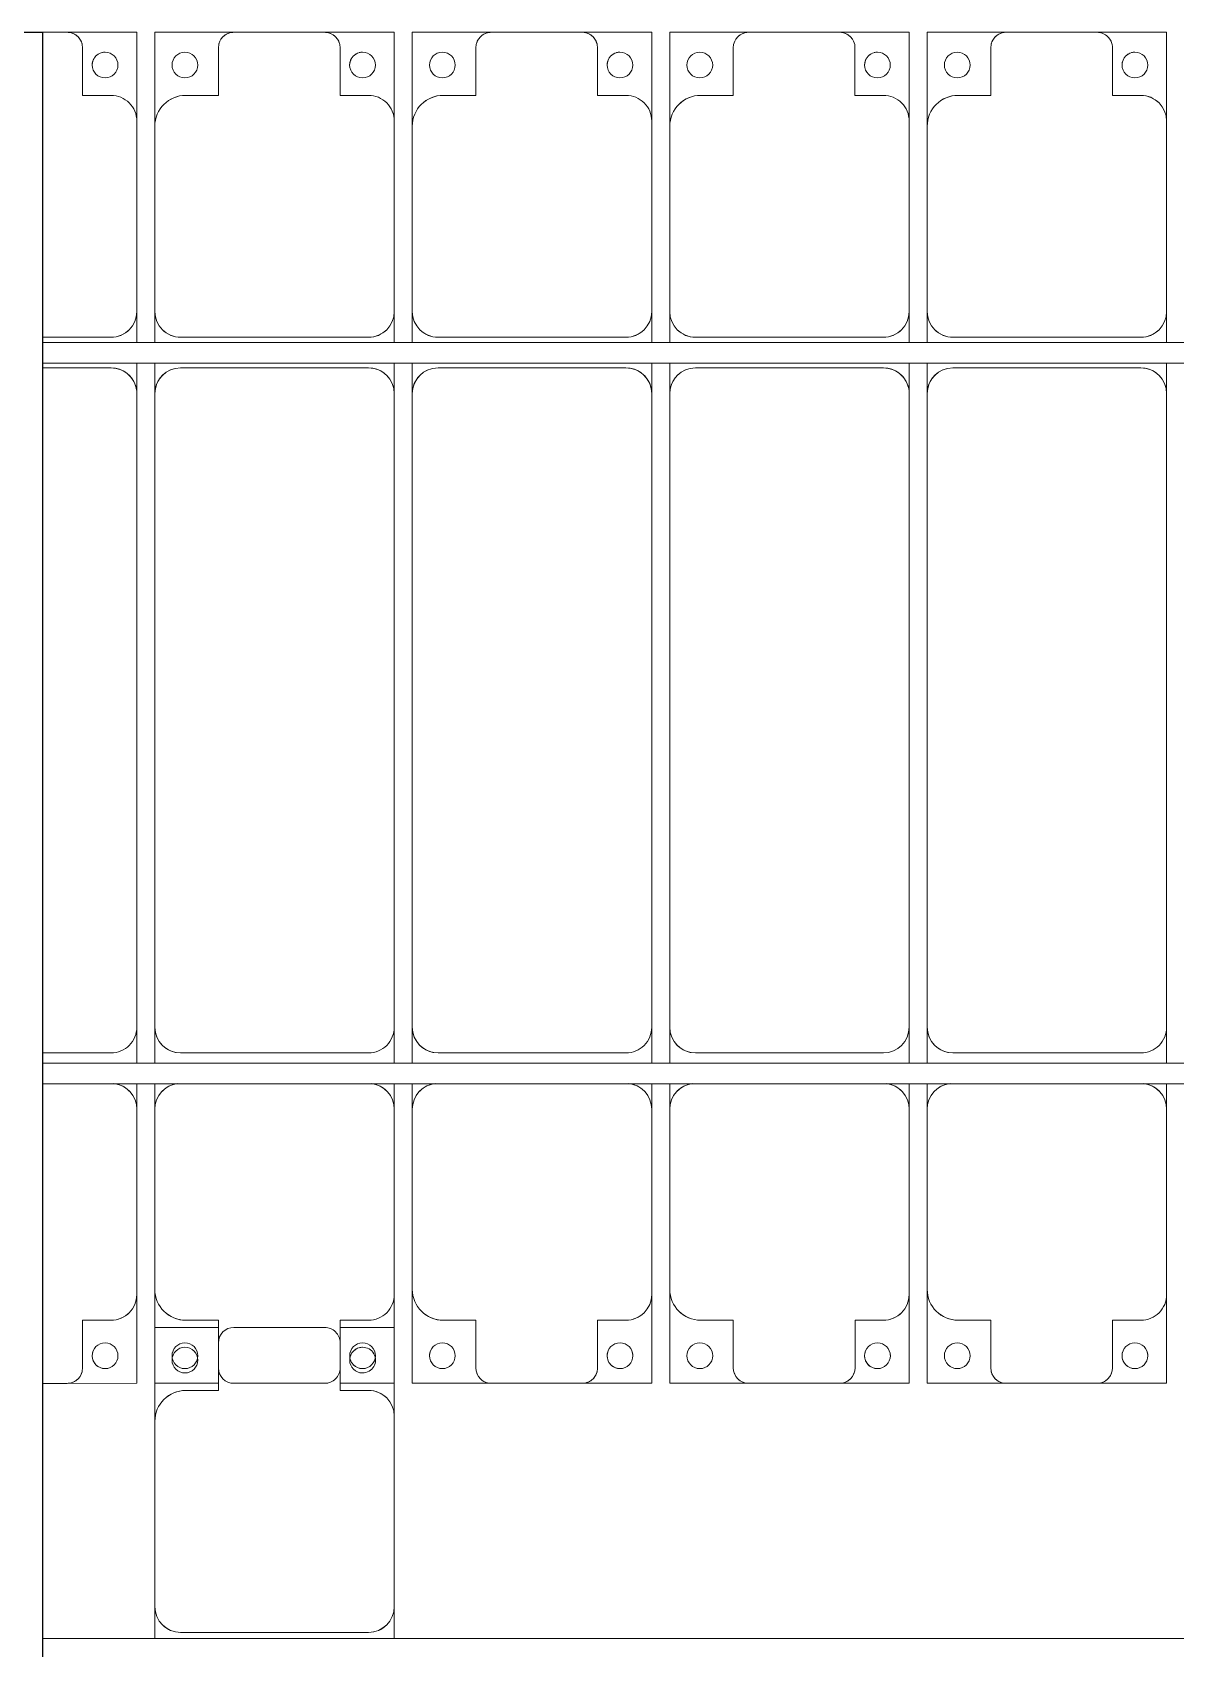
# Model space of a CAD drawing. Header units: millimetres. Extents: x -496478 to -186190, y -204059 to -87354.
# Drawn here: x -379212 to -376992, y -98423 to -95283 of the extents above; entities that cross this region are included whole.
import ezdxf

# ---------------------------------------------------------------- set-up
doc = ezdxf.new("R2010")
doc.units = ezdxf.units.MM
for name, color, linetype, lineweight in [('A-DETL-MBND', 5, 'Continuous', 9), ('A-GENM', 13, 'Continuous', 9), ('S-BEAM', 12, 'Continuous', 9)]:
    doc.layers.add(name, color=color, linetype=linetype, lineweight=lineweight)

# ---------------------------------------------------------------- blocks, each defined once
blk = doc.blocks.new('Dải phao đi lại kèm đỡ invester - DẢI PHAO ĐI LẠI-V1-BỐ TRÍ KHUNG KẾT CẤU BÈ PIN 01')
at = {"layer": 'A-DETL-MBND', "color": 8}
for p, q in [((59588.2, 1312.2), (59540, 1312.2)), ((59588.2, 1312.2), (59723.4, 1312.2)), ((59723.4, 1312.2), (59588.2, 1312.2)), ((59723.4, 1312.2), (59723.4, 1139.7)), ((59758.4, 1312.2), (59911.8, 1312.2)), ((59758.4, 1129.7), (59758.4, 1312.2)), ((59911.8, 1312.2), (59758.4, 1312.2)), ((60088.2, 1312.2), (59911.8, 1312.2)), ((60088.2, 1312.2), (60223.4, 1312.2)), ((60223.4, 1312.2), (60088.2, 1312.2)), ((60223.4, 1312.2), (60223.4, 1139.7)), ((60258.4, 1312.2), (60411.8, 1312.2)), ((60258.4, 1129.7), (60258.4, 1312.2)), ((60411.8, 1312.2), (60258.4, 1312.2)), ((60588.2, 1312.2), (60411.8, 1312.2)), ((60588.2, 1312.2), (60723.4, 1312.2)), ((60723.4, 1312.2), (60588.2, 1312.2)), ((60723.4, 1312.2), (60723.4, 1139.7)), ((60758.4, 1312.2), (60911.8, 1312.2)), ((60758.4, 1129.7), (60758.4, 1312.2)), ((60911.8, 1312.2), (60758.4, 1312.2)), ((61088.2, 1312.2), (60911.8, 1312.2)), ((61088.2, 1312.2), (61223.4, 1312.2)), ((61223.4, 1312.2), (61088.2, 1312.2)), ((61223.4, 1312.2), (61223.4, 1139.7)), ((61258.4, 1312.2), (61411.8, 1312.2)), ((61258.4, 1129.7), (61258.4, 1312.2)), ((61411.8, 1312.2), (61258.4, 1312.2)), ((61588.2, 1312.2), (61411.8, 1312.2)), ((61588.2, 1312.2), (61723.4, 1312.2)), ((61723.4, 1312.2), (61588.2, 1312.2)), ((61723.4, 1312.2), (61723.4, 1139.7)), ((59618.2, 1189.7), (59618.2, 1282.2)), ((59881.8, 1282.2), (59881.8, 1189.7)), ((60118.2, 1189.7), (60118.2, 1282.2)), ((60381.8, 1282.2), (60381.8, 1189.7)), ((60618.2, 1189.7), (60618.2, 1282.2)), ((60881.8, 1282.2), (60881.8, 1189.7)), ((61118.2, 1189.7), (61118.2, 1282.2)), ((61381.8, 1282.2), (61381.8, 1189.7)), ((61618.2, 1189.7), (61618.2, 1282.2)), ((59673.4, 1189.7), (59618.2, 1189.7)), ((59881.8, 1189.7), (59818.4, 1189.7)), ((60173.4, 1189.7), (60118.2, 1189.7)), ((60381.8, 1189.7), (60318.4, 1189.7)), ((60673.4, 1189.7), (60618.2, 1189.7)), ((60881.8, 1189.7), (60818.4, 1189.7)), ((61173.4, 1189.7), (61118.2, 1189.7)), ((61381.8, 1189.7), (61318.4, 1189.7)), ((61673.4, 1189.7), (61618.2, 1189.7)), ((59723.4, 769.7), (59723.4, 1139.7)), ((60223.4, 769.7), (60223.4, 1139.7)), ((60723.4, 769.7), (60723.4, 1139.7)), ((61223.4, 769.7), (61223.4, 1139.7)), ((61723.4, 769.7), (61723.4, 1139.7)), ((59758.4, 1129.7), (59758.4, 769.7)), ((60258.4, 1129.7), (60258.4, 769.7)), ((60758.4, 1129.7), (60758.4, 769.7)), ((61258.4, 1129.7), (61258.4, 769.7)), ((59723.4, 769.7), (59723.4, 709.7)), ((59758.4, 709.7), (59758.4, 769.7)), ((60223.4, 769.7), (60223.4, 709.7)), ((60258.4, 709.7), (60258.4, 769.7)), ((60723.4, 769.7), (60723.4, 709.7)), ((60758.4, 709.7), (60758.4, 769.7)), ((61223.4, 769.7), (61223.4, 709.7)), ((61258.4, 709.7), (61258.4, 769.7)), ((61723.4, 769.7), (61723.4, 709.7)), ((59540, 719.7), (59673.4, 719.7)), ((59808.4, 719.7), (60173.4, 719.7)), ((60308.4, 719.7), (60673.4, 719.7)), ((60808.4, 719.7), (61173.4, 719.7)), ((61308.4, 719.7), (61673.4, 719.7)), ((59673.4, 660.3), (59540, 660.3)), ((59723.4, 669.7), (59723.4, 610.3)), ((59758.4, 610.3), (59758.4, 669.7)), ((60173.4, 660.3), (59808.4, 660.3)), ((60223.4, 669.7), (60223.4, 610.3)), ((60258.4, 610.3), (60258.4, 669.7)), ((60673.4, 660.3), (60308.4, 660.3)), ((60723.4, 669.7), (60723.4, 610.3)), ((60758.4, 610.3), (60758.4, 669.7)), ((61173.4, 660.3), (60808.4, 660.3)), ((61223.4, 669.7), (61223.4, 610.3)), ((61258.4, 610.3), (61258.4, 669.7)), ((61673.4, 660.3), (61308.4, 660.3)), ((61723.4, 669.7), (61723.4, 610.3)), ((59723.4, -620.3), (59723.4, 610.3)), ((59758.4, 610.3), (59758.4, -620.3)), ((60223.4, -620.3), (60223.4, 610.3)), ((60258.4, 610.3), (60258.4, -620.3)), ((60723.4, -620.3), (60723.4, 610.3)), ((60758.4, 610.3), (60758.4, -620.3)), ((61223.4, -620.3), (61223.4, 610.3)), ((61258.4, 610.3), (61258.4, -620.3)), ((61723.4, -620.3), (61723.4, 610.3)), ((59723.4, -620.3), (59723.4, -690.3)), ((59758.4, -690.3), (59758.4, -620.3)), ((60223.4, -620.3), (60223.4, -690.3)), ((60258.4, -690.3), (60258.4, -620.3)), ((60723.4, -620.3), (60723.4, -690.3)), ((60758.4, -690.3), (60758.4, -620.3)), ((61223.4, -620.3), (61223.4, -690.3)), ((61258.4, -690.3), (61258.4, -620.3)), ((61723.4, -620.3), (61723.4, -690.3)), ((59540, -670.3), (59673.4, -670.3)), ((59808.4, -670.3), (60173.4, -670.3)), ((60308.4, -670.3), (60673.4, -670.3)), ((60808.4, -670.3), (61173.4, -670.3)), ((61308.4, -670.3), (61673.4, -670.3)), ((59723.4, -730.3), (59723.4, -779.7)), ((59758.4, -779.7), (59758.4, -730.3)), ((60223.4, -730.3), (60223.4, -779.7)), ((60258.4, -779.7), (60258.4, -730.3)), ((60723.4, -730.3), (60723.4, -779.7)), ((60758.4, -779.7), (60758.4, -730.3)), ((61223.4, -730.3), (61223.4, -779.7)), ((61258.4, -779.7), (61258.4, -730.3)), ((61723.4, -730.3), (61723.4, -779.7)), ((59723.4, -1139.7), (59723.4, -779.7)), ((59758.4, -779.7), (59758.4, -1129.7)), ((60223.4, -1139.7), (60223.4, -779.7)), ((60258.4, -779.7), (60258.4, -1129.7)), ((60723.4, -1139.7), (60723.4, -779.7)), ((60758.4, -779.7), (60758.4, -1129.7)), ((61223.4, -1139.7), (61223.4, -779.7)), ((61258.4, -779.7), (61258.4, -1129.7)), ((61723.4, -1139.7), (61723.4, -779.7)), ((59758.4, -1312.2), (59758.4, -1129.7)), ((60258.4, -1312.2), (60258.4, -1129.7)), ((60758.4, -1312.2), (60758.4, -1129.7)), ((61258.4, -1312.2), (61258.4, -1129.7)), ((59723.4, -1139.7), (59723.4, -1312.2)), ((60223.4, -1139.7), (60223.4, -1312.2)), ((60723.4, -1139.7), (60723.4, -1312.2)), ((61223.4, -1139.7), (61223.4, -1312.2)), ((61723.4, -1139.7), (61723.4, -1312.2)), ((59618.2, -1282.2), (59618.2, -1189.7)), ((59618.2, -1189.7), (59673.4, -1189.7)), ((59818.4, -1189.7), (59881.8, -1189.7)), ((59881.8, -1189.7), (59881.8, -1282.2)), ((60118.2, -1282.2), (60118.2, -1189.7)), ((60118.2, -1189.7), (60173.4, -1189.7)), ((60318.4, -1189.7), (60381.8, -1189.7)), ((60381.8, -1189.7), (60381.8, -1282.2)), ((60618.2, -1282.2), (60618.2, -1189.7)), ((60618.2, -1189.7), (60673.4, -1189.7)), ((60818.4, -1189.7), (60881.8, -1189.7)), ((60881.8, -1189.7), (60881.8, -1282.2)), ((61118.2, -1282.2), (61118.2, -1189.7)), ((61118.2, -1189.7), (61173.4, -1189.7)), ((61318.4, -1189.7), (61381.8, -1189.7)), ((61381.8, -1189.7), (61381.8, -1282.2)), ((61618.2, -1282.2), (61618.2, -1189.7)), ((61618.2, -1189.7), (61673.4, -1189.7)), ((59540, -1312.2), (59588.2, -1312.2)), ((59723.4, -1312.2), (59588.2, -1312.2)), ((59588.2, -1312.2), (59723.4, -1312.2)), ((59881.8, -1312.2), (59758.4, -1312.2)), ((59911.8, -1312.2), (60088.2, -1312.2)), ((60223.4, -1312.2), (60118.2, -1312.2)), ((60411.8, -1312.2), (60258.4, -1312.2)), ((60258.4, -1312.2), (60411.8, -1312.2)), ((60411.8, -1312.2), (60588.2, -1312.2)), ((60723.4, -1312.2), (60588.2, -1312.2)), ((60588.2, -1312.2), (60723.4, -1312.2)), ((60911.8, -1312.2), (60758.4, -1312.2)), ((60758.4, -1312.2), (60911.8, -1312.2)), ((60911.8, -1312.2), (61088.2, -1312.2)), ((61223.4, -1312.2), (61088.2, -1312.2)), ((61088.2, -1312.2), (61223.4, -1312.2)), ((61411.8, -1312.2), (61258.4, -1312.2)), ((61258.4, -1312.2), (61411.8, -1312.2)), ((61411.8, -1312.2), (61588.2, -1312.2)), ((61723.4, -1312.2), (61588.2, -1312.2)), ((61588.2, -1312.2), (61723.4, -1312.2))]:
    blk.add_line(p, q, dxfattribs=at)
for centre, radius, start, end in [((59588.2, 1282.2), 30, 0, 90), ((59588.2, 1282.2), 30, 75, 90), ((59588.2, 1282.2), 30, 15, 90), ((59588.2, 1282.2), 30, 75, 90), ((59911.8, 1282.2), 30, 90, 180), ((59911.8, 1282.2), 30, 90, 165), ((59911.8, 1282.2), 30, 90, 105), ((59911.8, 1282.2), 30, 90, 105), ((60088.2, 1282.2), 30, 0, 90), ((60088.2, 1282.2), 30, 75, 90), ((60088.2, 1282.2), 30, 15, 90), ((60088.2, 1282.2), 30, 75, 90), ((60411.8, 1282.2), 30, 90, 180), ((60411.8, 1282.2), 30, 90, 165), ((60411.8, 1282.2), 30, 90, 105), ((60411.8, 1282.2), 30, 90, 105), ((60588.2, 1282.2), 30, 0, 90), ((60588.2, 1282.2), 30, 75, 90), ((60588.2, 1282.2), 30, 15, 90), ((60588.2, 1282.2), 30, 75, 90), ((60911.8, 1282.2), 30, 90, 180), ((60911.8, 1282.2), 30, 90, 165), ((60911.8, 1282.2), 30, 90, 105), ((60911.8, 1282.2), 30, 90, 105), ((61088.2, 1282.2), 30, 0, 90), ((61088.2, 1282.2), 30, 75, 90), ((61088.2, 1282.2), 30, 15, 90), ((61088.2, 1282.2), 30, 75, 90), ((61411.8, 1282.2), 30, 90, 180), ((61411.8, 1282.2), 30, 90, 165), ((61411.8, 1282.2), 30, 90, 105), ((61411.8, 1282.2), 30, 90, 105), ((61588.2, 1282.2), 30, 360, 90), ((61588.2, 1282.2), 30, 75, 90), ((61588.2, 1282.2), 30, 15, 90), ((61588.2, 1282.2), 30, 75, 90), ((59661.8, 1248.6), 25, 90, 270), ((59661.8, 1248.6), 25, 150, 180), ((59661.8, 1248.6), 25, 120, 135), ((59661.8, 1248.6), 25, 90, 105), ((59661.8, 1248.6), 25, 270, 90), ((59816.8, 1248.6), 25, 90, 270), ((59816.8, 1248.6), 25, 270, 90), ((60161.8, 1248.6), 25, 90, 270), ((60161.8, 1248.6), 25, 150, 180), ((60161.8, 1248.6), 25, 120, 135), ((60161.8, 1248.6), 25, 90, 105), ((60161.8, 1248.6), 25, 270, 90), ((60316.8, 1248.6), 25, 90, 270), ((60316.8, 1248.6), 25, 270, 90), ((60661.8, 1248.6), 25, 90, 270), ((60661.8, 1248.6), 25, 150, 180), ((60661.8, 1248.6), 25, 120, 135), ((60661.8, 1248.6), 25, 90, 105), ((60661.8, 1248.6), 25, 270, 90), ((60816.8, 1248.6), 25, 90, 270), ((60816.8, 1248.6), 25, 270, 90), ((61161.8, 1248.6), 25, 90, 270), ((61161.8, 1248.6), 25, 150, 180), ((61161.8, 1248.6), 25, 120, 135), ((61161.8, 1248.6), 25, 90, 105), ((61161.8, 1248.6), 25, 270, 90), ((61316.8, 1248.6), 25, 90, 270), ((61316.8, 1248.6), 25, 270, 90), ((61661.8, 1248.6), 25, 90, 270), ((61661.8, 1248.6), 25, 150, 180), ((61661.8, 1248.6), 25, 120, 135), ((61661.8, 1248.6), 25, 90, 105), ((61661.8, 1248.6), 25, 270, 90), ((59673.4, 1139.7), 50, 360, 90), ((59673.4, 1139.7), 50, 45, 90), ((59818.4, 1129.7), 60, 90, 180), ((59818.4, 1129.7), 60, 90, 135), ((60173.4, 1139.7), 50, 360, 90), ((60173.4, 1139.7), 50, 45, 90), ((60318.4, 1129.7), 60, 90, 180), ((60318.4, 1129.7), 60, 90, 135), ((60673.4, 1139.7), 50, 360, 90), ((60673.4, 1139.7), 50, 45, 90), ((60818.4, 1129.7), 60, 90, 180), ((60818.4, 1129.7), 60, 90, 135), ((61173.4, 1139.7), 50, 360, 90), ((61173.4, 1139.7), 50, 45, 90), ((61318.4, 1129.7), 60, 90, 180), ((61318.4, 1129.7), 60, 90, 135), ((61673.4, 1139.7), 50, 0, 90), ((61673.4, 1139.7), 50, 45, 90), ((59673.4, 769.7), 50, 270, 360), ((59808.4, 769.7), 50, 180, 270), ((60173.4, 769.7), 50, 270, 360), ((60308.4, 769.7), 50, 180, 270), ((60673.4, 769.7), 50, 270, 360), ((60808.4, 769.7), 50, 180, 270), ((61173.4, 769.7), 50, 270, 360), ((61308.4, 769.7), 50, 180, 270), ((61673.4, 769.7), 50, 270, 360), ((59673.4, 769.7), 50, 270, 315), ((59808.4, 769.7), 50, 225, 270), ((60173.4, 769.7), 50, 270, 315), ((60308.4, 769.7), 50, 225, 270), ((60673.4, 769.7), 50, 270, 315), ((60808.4, 769.7), 50, 225, 270), ((61173.4, 769.7), 50, 270, 315), ((61308.4, 769.7), 50, 225, 270), ((61673.4, 769.7), 50, 270, 315), ((59673.4, 610.3), 50, 360, 90), ((59673.4, 610.3), 50, 15, 90), ((59808.4, 610.3), 50, 90, 180), ((60173.4, 610.3), 50, 0, 90), ((60173.4, 610.3), 50, 15, 90), ((60308.4, 610.3), 50, 90, 180), ((60673.4, 610.3), 50, 0, 90), ((60673.4, 610.3), 50, 15, 90), ((60808.4, 610.3), 50, 90, 180), ((61173.4, 610.3), 50, 360, 90), ((61173.4, 610.3), 50, 15, 90), ((61308.4, 610.3), 50, 90, 180), ((61673.4, 610.3), 50, 0, 90), ((61673.4, 610.3), 50, 15, 90), ((59808.4, 610.3), 50, 105, 180), ((60308.4, 610.3), 50, 105, 180), ((60808.4, 610.3), 50, 105, 180), ((61308.4, 610.3), 50, 105, 180), ((59673.4, -620.3), 50, 270, 0), ((59673.4, -620.3), 50, 270, 0), ((59808.4, -620.3), 50, 180, 270), ((60173.4, -620.3), 50, 270, 0), ((60173.4, -620.3), 50, 270, 0), ((60308.4, -620.3), 50, 180, 270), ((60673.4, -620.3), 50, 270, 0), ((60673.4, -620.3), 50, 270, 0), ((60808.4, -620.3), 50, 180, 270), ((61173.4, -620.3), 50, 270, 360), ((61173.4, -620.3), 50, 270, 360), ((61308.4, -620.3), 50, 180, 270), ((61673.4, -620.3), 50, 270, 0), ((61673.4, -620.3), 50, 270, 0), ((59808.4, -620.3), 50, 195, 270), ((60308.4, -620.3), 50, 195, 270), ((60808.4, -620.3), 50, 195, 270), ((61308.4, -620.3), 50, 195, 270), ((59673.4, -779.7), 50, 0, 84.2019), ((59673.4, -779.7), 50, 45, 84.2019), ((59808.4, -779.7), 50, 95.7981, 180), ((59808.4, -779.7), 50, 95.7981, 135), ((60173.4, -779.7), 50, 360, 84.2019), ((60173.4, -779.7), 50, 45, 84.2019), ((60308.4, -779.7), 50, 95.7981, 180), ((60308.4, -779.7), 50, 95.7981, 135), ((60673.4, -779.7), 50, 360, 84.2019), ((60673.4, -779.7), 50, 45, 84.2019), ((60808.4, -779.7), 50, 95.7981, 180), ((60808.4, -779.7), 50, 95.7981, 135), ((61173.4, -779.7), 50, 0, 84.2019), ((61173.4, -779.7), 50, 45, 84.2019), ((61308.4, -779.7), 50, 95.7981, 180), ((61308.4, -779.7), 50, 95.7981, 135), ((61673.4, -779.7), 50, 0, 84.2019), ((61673.4, -779.7), 50, 45, 84.2019), ((59818.4, -1129.7), 60, 180, 270), ((60318.4, -1129.7), 60, 180, 270), ((60818.4, -1129.7), 60, 180, 270), ((61318.4, -1129.7), 60, 180, 270), ((59673.4, -1139.7), 50, 270, 360), ((60173.4, -1139.7), 50, 270, 0), ((60673.4, -1139.7), 50, 270, 360), ((61173.4, -1139.7), 50, 270, 360), ((61673.4, -1139.7), 50, 270, 0), ((59673.4, -1139.7), 50, 270, 315), ((59818.4, -1129.7), 60, 225, 270), ((60173.4, -1139.7), 50, 270, 315), ((60318.4, -1129.7), 60, 225, 270), ((60673.4, -1139.7), 50, 270, 315), ((60818.4, -1129.7), 60, 225, 270), ((61173.4, -1139.7), 50, 270, 315), ((61318.4, -1129.7), 60, 225, 270), ((61673.4, -1139.7), 50, 270, 315), ((59661.8, -1258.6), 25, 90, 270), ((59661.8, -1258.6), 25, 165, 270), ((59661.8, -1258.6), 25, 270, 90), ((59661.8, -1258.6), 25, 0, 15), ((59816.8, -1258.6), 25, 90, 270), ((59816.8, -1258.6), 25, 270, 90), ((60161.8, -1258.6), 25, 90, 270), ((60161.8, -1258.6), 25, 165, 270), ((60161.8, -1258.6), 25, 270, 90), ((60316.8, -1258.6), 25, 90, 270), ((60316.8, -1258.6), 25, 165, 180), ((60316.8, -1258.6), 25, 270, 90), ((60661.8, -1258.6), 25, 90, 270), ((60661.8, -1258.6), 25, 165, 270), ((60661.8, -1258.6), 25, 270, 90), ((60661.8, -1258.6), 25, 0, 15), ((60816.8, -1258.6), 25, 90, 270), ((60816.8, -1258.6), 25, 165, 180), ((60816.8, -1258.6), 25, 270, 90), ((61161.8, -1258.6), 25, 90, 270), ((61161.8, -1258.6), 25, 165, 270), ((61161.8, -1258.6), 25, 270, 90), ((61161.8, -1258.6), 25, 360, 15), ((61316.8, -1258.6), 25, 90, 270), ((61316.8, -1258.6), 25, 165, 180), ((61316.8, -1258.6), 25, 270, 90), ((61661.8, -1258.6), 25, 90, 270), ((61661.8, -1258.6), 25, 165, 270), ((61661.8, -1258.6), 25, 270, 90), ((61661.8, -1258.6), 25, 360, 15), ((59588.2, -1282.2), 30, 270, 360), ((59816.8, -1258.6), 25, 270, 285), ((59911.8, -1282.2), 30, 180, 270), ((60088.2, -1282.2), 30, 270, 0), ((60316.8, -1258.6), 25, 270, 285), ((60411.8, -1282.2), 30, 180, 270), ((60588.2, -1282.2), 30, 270, 0), ((60816.8, -1258.6), 25, 270, 285), ((60911.8, -1282.2), 30, 180, 270), ((61088.2, -1282.2), 30, 270, 360), ((61316.8, -1258.6), 25, 270, 285), ((61411.8, -1282.2), 30, 180, 270), ((61588.2, -1282.2), 30, 270, 360), ((59588.2, -1282.2), 30, 270, 345), ((59588.2, -1282.2), 30, 270, 285), ((59588.2, -1282.2), 30, 270, 285), ((59588.2, -1282.2), 30, 315, 330), ((59588.2, -1282.2), 30, 315, 330), ((60411.8, -1282.2), 30, 195, 270), ((60411.8, -1282.2), 30, 255, 270), ((60411.8, -1282.2), 30, 255, 270), ((60588.2, -1282.2), 30, 270, 345), ((60588.2, -1282.2), 30, 270, 285), ((60588.2, -1282.2), 30, 270, 285), ((60588.2, -1282.2), 30, 315, 330), ((60588.2, -1282.2), 30, 315, 330), ((60911.8, -1282.2), 30, 195, 270), ((60911.8, -1282.2), 30, 255, 270), ((60911.8, -1282.2), 30, 255, 270), ((61088.2, -1282.2), 30, 270, 345), ((61088.2, -1282.2), 30, 270, 285), ((61088.2, -1282.2), 30, 270, 285), ((61088.2, -1282.2), 30, 315, 330), ((61088.2, -1282.2), 30, 315, 330), ((61411.8, -1282.2), 30, 195, 270), ((61411.8, -1282.2), 30, 255, 270), ((61411.8, -1282.2), 30, 255, 270), ((61588.2, -1282.2), 30, 270, 345), ((61588.2, -1282.2), 30, 270, 285), ((61588.2, -1282.2), 30, 270, 285), ((61588.2, -1282.2), 30, 315, 330), ((61588.2, -1282.2), 30, 315, 330)]:
    blk.add_arc(centre, radius, start, end, dxfattribs=at)
blk = doc.blocks.new('Dai phao do pin - DẢI PHAO ĐỠ PIN-V31-BỐ TRÍ KHUNG KẾT CẤU BÈ PIN 01')
at = {"layer": 'A-DETL-MBND', "color": 8}
for p, q in [((68478, 241.6), (68539.7, 241.6)), ((68899.7, 241.6), (68539.7, 241.6)), ((68899.7, 241.6), (69082.2, 241.6)), ((69082.2, 241.6), (69082.2, 118.2)), ((68489.7, 191.6), (68489.7, -173.4)), ((68959.7, 118.2), (68959.7, 181.6)), ((69052.2, 118.2), (68959.7, 118.2)), ((69082.2, -88.2), (69082.2, 88.2)), ((68959.7, -173.4), (68959.7, -118.2)), ((68959.7, -118.2), (69052.2, -118.2)), ((69082.2, -118.2), (69082.2, -223.4)), ((68539.7, -223.4), (68478, -223.4)), ((68539.7, -223.4), (68909.7, -223.4)), ((69082.2, -223.4), (68909.7, -223.4))]:
    blk.add_line(p, q, dxfattribs=at)
for centre, radius, start, end in [((68539.7, 191.6), 50, 90, 180), ((68539.7, 191.6), 50, 135, 180), ((68899.7, 181.6), 60, 0, 90), ((68899.7, 181.6), 60, 0, 45), ((69018.6, 183.2), 25, 0, 180), ((69018.6, 183.2), 25, 180, 360), ((69052.2, 88.2), 30, 0, 90), ((69052.2, -88.2), 30, 270, 0), ((69018.6, -161.8), 25, 0, 180), ((69018.6, -161.8), 25, 60, 90), ((69018.6, -161.8), 25, 30, 45), ((69018.6, -161.8), 25, 0, 15), ((68539.7, -173.4), 50, 180, 270), ((68539.7, -173.4), 50, 180, 225), ((68909.7, -173.4), 50, 270, 360), ((68909.7, -173.4), 50, 315, 360), ((69018.6, -161.8), 25, 180, 0)]:
    blk.add_arc(centre, radius, start, end, dxfattribs=at)
blk = doc.blocks.new('Dầm C52 - Dầm C52-19519-BỐ TRÍ KHUNG KẾT CẤU BÈ PIN 01')
at = {"layer": 'S-BEAM', "color": 1}
for p, q in [((8500, 20), (14460, 20)), ((14460, -20), (8500, -20))]:
    blk.add_line(p, q, dxfattribs=at)
blk = doc.blocks.new('Dầm C52 - Hộp 40x60-24147-BỐ TRÍ KHUNG KẾT CẤU BÈ PIN 01')
at = {"layer": 'S-BEAM', "color": 3, "lineweight": 25}
for p, q in [((37857.1, 20), (37857.1, -20)), ((37857.1, -20), (-37857.1, -20))]:
    blk.add_line(p, q, dxfattribs=at)
blk = doc.blocks.new('HOBANMONG_BEPIN 1_rvt-1-BỐ TRÍ KHUNG KẾT CẤU BÈ PIN 01')
at = {"layer": 'A-GENM', "lineweight": 9}
for name, p, rotation in [('Dải phao đi lại kèm đỡ invester - DẢI PHAO ĐI LẠI-V1-BỐ TRÍ KHUNG KẾT CẤU BÈ PIN 01', (-438732.7, -96596), 0.0007586099545854), ('Dai phao do pin - DẢI PHAO ĐỠ PIN-V31-BỐ TRÍ KHUNG KẾT CẤU BÈ PIN 01', (-378731.7, -166880.9), 90.00075860989342)]:
    blk.add_blockref(name, p, dxfattribs=dict(at, rotation=rotation))
at = {"layer": 'S-BEAM', "lineweight": 9}
for name, p, rotation in [('Dầm C52 - Hộp 40x60-24147-BỐ TRÍ KHUNG KẾT CẤU BÈ PIN 01', (-379212.2, -133140.1), 90.00075860989166), ('Dầm C52 - Dầm C52-19519-BỐ TRÍ KHUNG KẾT CẤU BÈ PIN 01', (-364732.7, -95905.4), 180.0007586094741), ('Dầm C52 - Dầm C52-19519-BỐ TRÍ KHUNG KẾT CẤU BÈ PIN 01', (-364732.7, -97305.4), 180.0007586094741), ('Dầm C52 - Dầm C52-19519-BỐ TRÍ KHUNG KẾT CẤU BÈ PIN 01', (-364732.6, -98422.7), 180.0007586094741)]:
    blk.add_blockref(name, p, dxfattribs=dict(at, rotation=rotation))

msp = doc.modelspace()

# ---------------------------------------------------------------- block references
at = {"lineweight": 5}
msp.add_blockref('HOBANMONG_BEPIN 1_rvt-1-BỐ TRÍ KHUNG KẾT CẤU BÈ PIN 01', (0, 0), dxfattribs=at)

doc.saveas('drawing.dxf')
